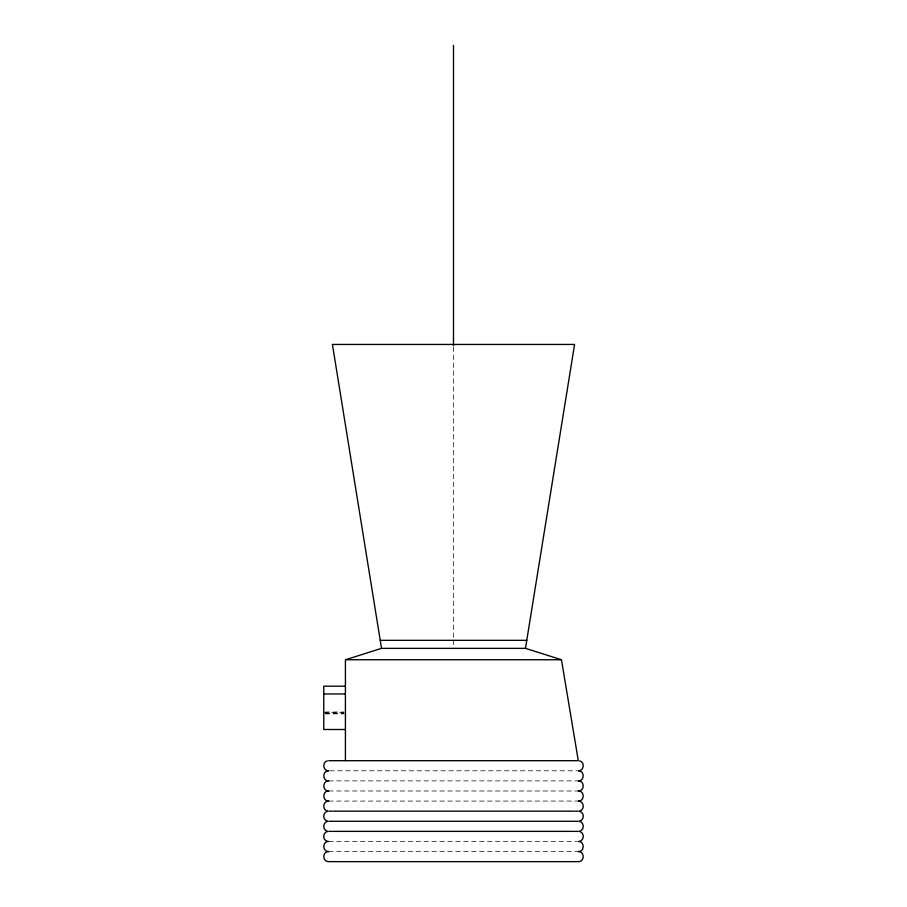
<?xml version="1.0" encoding="UTF-8"?>
<svg xmlns="http://www.w3.org/2000/svg" width="907" height="907" viewBox="0 0 907 907"><rect width="100%" height="100%" fill="white"/><g stroke="black" fill="none" stroke-linecap="round" stroke-linejoin="round"><path stroke-width="0.68" stroke-dasharray="4.54 3.4" d="M325.125 711.995L344.07 711.995M323.765 712.687L344.07 712.687M325.125 713.219L344.07 713.219M325.125 713.9L344.07 713.9M329.763 770.791L577.237 770.791M328.697 780.893L578.303 780.893M328.697 790.983L578.303 790.983M328.697 801.074L578.303 801.074M328.697 841.458L577.237 841.458M328.697 851.56L578.303 851.56M453.5 347.098L453.5 638.913M453.5 640.331L453.5 645.682"/><path stroke-width="1.36" d="M525.47 648.358L574.585 344.445L332.416 344.445L381.53 648.358L525.47 648.358L561.467 659.74L578.303 760.701L328.697 760.701M327.393 760.871C321.838 762.095 323.017 771.052 328.697 770.791C322.212 770.542 322.212 781.131 328.697 780.893C322.212 780.644 322.212 791.233 328.697 790.983C322.212 790.734 322.212 801.323 328.697 801.074C323.017 800.824 321.838 809.781 327.393 811.005M327.393 811.346C322.541 812.411 322.541 820.03 327.393 821.096M327.393 821.436C322.541 822.513 322.541 830.12 327.393 831.197M327.393 831.538C322.541 832.603 322.541 840.222 327.393 841.288M579.607 811.005C585.162 809.781 583.983 800.824 578.303 801.074C584.788 801.323 584.788 790.734 578.303 790.983C584.788 791.233 584.788 780.644 578.303 780.893C584.788 781.131 584.788 770.542 578.303 770.791C583.983 771.052 585.162 762.095 579.607 760.871M579.607 821.096C584.459 820.03 584.459 812.411 579.607 811.346M579.607 831.197C584.459 830.12 584.459 822.513 579.607 821.436M579.607 841.288C584.459 840.222 584.459 832.603 579.607 831.538M381.53 648.358L345.533 659.74L561.467 659.74M328.697 841.458C322.212 841.208 322.212 851.798 328.697 851.56C322.212 851.31 322.212 861.899 328.697 861.65L578.303 861.65C584.788 861.899 584.788 851.31 578.303 851.56C584.788 851.798 584.788 841.208 578.303 841.458M380.226 640.331L526.774 640.331M345.42 686.191L323.765 686.191L323.765 729.5L345.42 729.5M323.765 693.957L345.42 693.957M328.697 811.175L331.894 811.175M332.948 811.175L574.052 811.175M575.106 811.175L578.303 811.175M328.697 821.266L578.303 821.266M328.697 831.368L331.894 831.368M332.948 831.368L574.052 831.368M575.106 831.368L578.303 831.368M453.5 45.35L453.5 345.68M345.42 660.455L345.42 760.701"/></g></svg>
